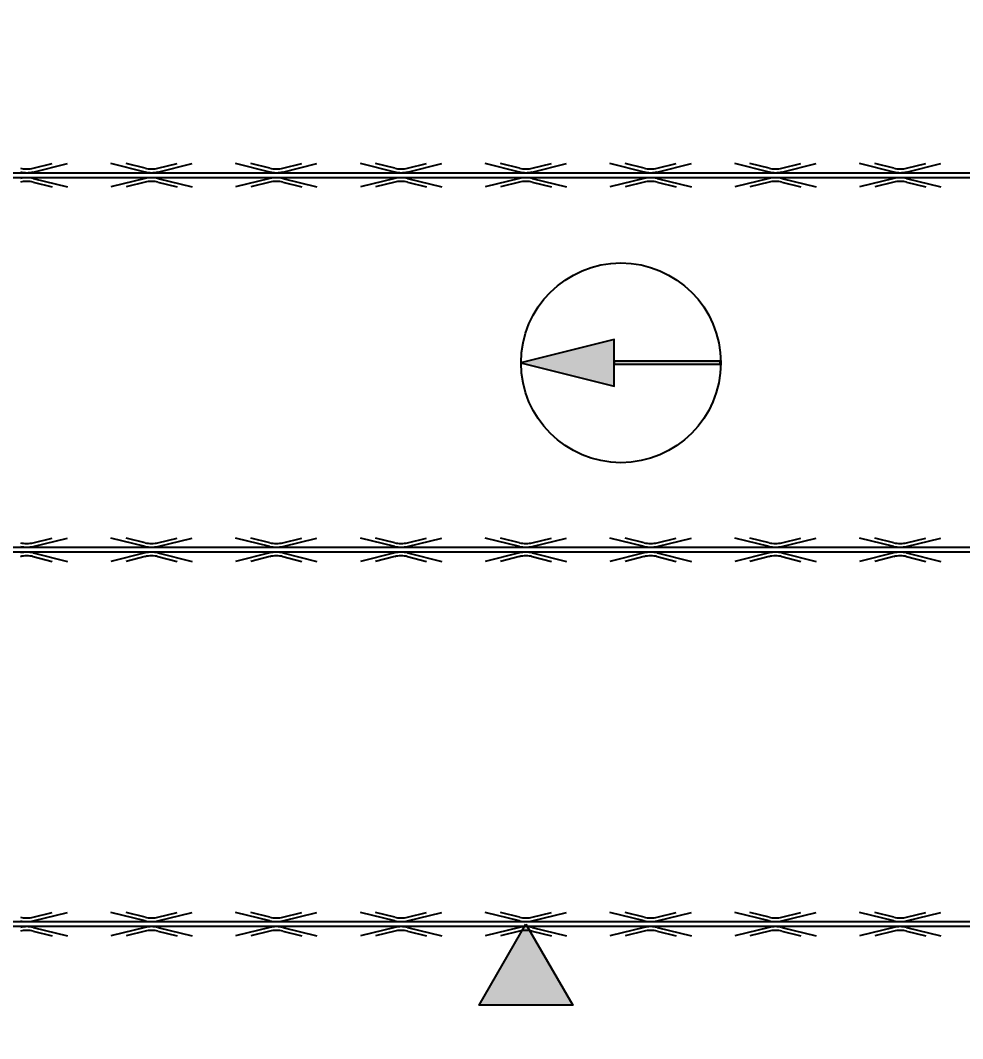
# Model space of a CAD drawing. Extents: x -524 to 129100, y -10500 to 1.
# Drawn here: x 48722 to 50233, y -3263 to -1632 of the extents above; entities that cross this region are included whole.
import ezdxf

# ---------------------------------------------------------------- set-up
doc = ezdxf.new("R2010")
doc.units = 0
doc.header["$LTSCALE"] = 250
doc.linetypes.add('BeePC_CENTER', pattern=[2, 1.25, -0.25, 0.25, -0.25])
doc.layers.get('0').update_dxf_attribs({"linetype": 'CONTINUOUS'})
doc.layers.get('Defpoints').update_dxf_attribs({"linetype": 'CONTINUOUS'})
doc.layers.add('BeePC-CCBZ', color=110, linetype='CONTINUOUS')
doc.layers.add('BeePC-GJ-Truss', color=185, linetype='CONTINUOUS')
doc.styles.add('BeePC_Dim', font='simfang.ttf', dxfattribs={"width": 0.7})
doc.dimstyles.new('BeePC_DIM_25_25', dxfattribs={"dimtxt": 75, "dimasz": 25, "dimexe": 25, "dimexo": 0, "dimgap": 25, "dimtad": 1, "dimdec": 0, "dimzin": 0, "dimdsep": 46, "dimtxsty": 'BeePC_Dim', "dimblk": 'ARCHTICK', "dimcen": 0, "dimdle": 25, "dimclrt": 7, "dimadec": 0, "dimazin": 0, "dimtfac": 1, "dimtdec": 0, "dimtix": 1, "dimtmove": 2, "dimatfit": 3, "dimfxl": 250, "dimfxlon": 1, "dimtfill": 1, "dimtolj": 1, "dimtzin": 0, "dimarcsym": 0})

# ---------------------------------------------------------------- blocks, each defined once
blk = doc.blocks.new('BeePC_HangPoint')
at = {"ltscale": 25}
h = blk.add_hatch(color=256, dxfattribs=at)
h.dxf.hatch_style = 1
h.paths.add_polyline_path([(0, 0), (-75, -129.9), (75, -129.9)])
blk.add_lwpolyline([(0, 0), (75, -129.9), (-75, -129.9)], close=True, dxfattribs=at)
blk = doc.blocks.new('板安装方向')
h = blk.add_hatch(color=256)
h.dxf.hatch_style = 1
h.paths.add_polyline_path([(-0.6, 158.1), (-38, 8.6), (36.8, 8.6)])
h = blk.add_hatch(color=256)
h.dxf.hatch_style = 1
h.paths.add_polyline_path([(1.8, -161.4), (1.8, 8.6), (-3, 8.6), (-3, -161.4)])
for points in [[(-0.6, 158.1), (-38, 8.6), (36.8, 8.6)], [(1.8, -161.4), (1.8, 8.6), (-3, 8.6), (-3, -161.4)]]:
    blk.add_lwpolyline(points, close=True)
blk.add_circle((-0.6, -2.4), 160)
blk = doc.blocks.new('_ArchTick')
at = {"color": 0, "linetype": 'ByBlock', "const_width": 0.5}
blk.add_lwpolyline([(-0.707, -0.707), (0.707, 0.707)], dxfattribs=at)
blk = doc.blocks.new('*D114')
at = {"layer": 'BeePC-CCBZ', "color": 0, "lineweight": -2, "transparency": 16777216}
for p, q in [((48532.6, -432.6), (48532.6, -207.6)), ((49532.6, -432.6), (49532.6, -207.6)), ((48507.6, -232.6), (49557.6, -232.6))]:
    blk.add_line(p, q, dxfattribs=at)
at = {"layer": 'Defpoints', "color": 0, "transparency": 16777216}
for p in [(49532.6, -232.6), (48532.6, -3079.6), (49532.6, -3079.6)]:
    blk.add_point(p, dxfattribs=at)
at = {"layer": 'BeePC-CCBZ', "color": 0, "lineweight": -2, "transparency": 16777216, "xscale": 25, "yscale": 25, "zscale": 25, "rotation": 180}
blk.add_blockref('_ArchTick', (48532.6, -232.6), dxfattribs=at)
at = {"layer": 'BeePC-CCBZ', "color": 0, "lineweight": -2, "transparency": 16777216, "xscale": 25, "yscale": 25, "zscale": 25}
blk.add_blockref('_ArchTick', (49532.6, -232.6), dxfattribs=at)
at = {"layer": 'BeePC-CCBZ', "color": 7, "linetype": 'BeePC_CENTER', "transparency": 16777216, "insert": (49032.6, -169.7), "char_height": 75, "attachment_point": 5, "style": 'BeePC_Dim', "bg_fill": 3, "box_fill_scale": 1.1, "bg_fill_color": 256, "bg_fill_true_color": 13158600, "bg_fill_transparency": 0}
blk.add_mtext('\\A1;1000', dxfattribs=at)
blk = doc.blocks.new('*D115')
at = {"layer": 'BeePC-CCBZ', "color": 0, "lineweight": -2, "transparency": 16777216}
for p, q in [((49532.6, -432.6), (49532.6, -207.6)), ((50732.6, -432.6), (50732.6, -207.6)), ((49507.6, -232.6), (50757.6, -232.6))]:
    blk.add_line(p, q, dxfattribs=at)
at = {"layer": 'Defpoints', "color": 0, "transparency": 16777216}
for p in [(50732.6, -232.6), (49532.6, -3079.6), (50732.6, -3079.6)]:
    blk.add_point(p, dxfattribs=at)
at = {"layer": 'BeePC-CCBZ', "color": 0, "lineweight": -2, "transparency": 16777216, "xscale": 25, "yscale": 25, "zscale": 25, "rotation": 180}
blk.add_blockref('_ArchTick', (49532.6, -232.6), dxfattribs=at)
at = {"layer": 'BeePC-CCBZ', "color": 0, "lineweight": -2, "transparency": 16777216, "xscale": 25, "yscale": 25, "zscale": 25}
blk.add_blockref('_ArchTick', (50732.6, -232.6), dxfattribs=at)
at = {"layer": 'BeePC-CCBZ', "color": 7, "linetype": 'BeePC_CENTER', "transparency": 16777216, "insert": (50132.6, -169.7), "char_height": 75, "attachment_point": 5, "style": 'BeePC_Dim', "bg_fill": 3, "box_fill_scale": 1.1, "bg_fill_color": 256, "bg_fill_true_color": 13158600, "bg_fill_transparency": 0}
blk.add_mtext('\\A1;1200', dxfattribs=at)
blk = doc.blocks.new('*D118')
at = {"layer": 'BeePC-CCBZ', "color": 0, "lineweight": -2, "transparency": 16777216}
for p, q in [((45872.3, -3926.6), (45872.3, -4151.6)), ((53492.8, -3926.6), (53492.8, -4151.6)), ((45847.3, -4126.6), (53517.8, -4126.6))]:
    blk.add_line(p, q, dxfattribs=at)
at = {"layer": 'Defpoints', "color": 0, "transparency": 16777216}
for p in [(45872.3, -2179.6), (53492.8, -2179.6), (53492.8, -4126.6)]:
    blk.add_point(p, dxfattribs=at)
at = {"layer": 'BeePC-CCBZ', "color": 0, "lineweight": -2, "transparency": 16777216, "xscale": 25, "yscale": 25, "zscale": 25, "rotation": 180}
blk.add_blockref('_ArchTick', (45872.3, -4126.6), dxfattribs=at)
at = {"layer": 'BeePC-CCBZ', "color": 0, "lineweight": -2, "transparency": 16777216, "xscale": 25, "yscale": 25, "zscale": 25}
blk.add_blockref('_ArchTick', (53492.8, -4126.6), dxfattribs=at)
at = {"layer": 'BeePC-CCBZ', "color": 7, "linetype": 'BeePC_CENTER', "transparency": 16777216, "insert": (49682.6, -4063.7), "char_height": 75, "attachment_point": 5, "style": 'BeePC_Dim', "bg_fill": 3, "box_fill_scale": 1.1, "bg_fill_color": 256, "bg_fill_true_color": 13158600, "bg_fill_transparency": 0}
blk.add_mtext('\\A1;7621', dxfattribs=at)
blk = doc.blocks.new('*D119')
at = {"layer": 'BeePC-CCBZ', "color": 0, "lineweight": -2, "transparency": 16777216}
for p, q in [((45410.3, -954.6), (45410.3, -3404.6)), ((45610.3, -979.6), (45385.3, -979.6)), ((45610.3, -3379.6), (45385.3, -3379.6))]:
    blk.add_line(p, q, dxfattribs=at)
at = {"layer": 'Defpoints', "color": 0, "transparency": 16777216}
for p in [(49682.6, -979.6), (45410.3, -3379.6), (49682.6, -3379.6)]:
    blk.add_point(p, dxfattribs=at)
at = {"layer": 'BeePC-CCBZ', "color": 0, "lineweight": -2, "transparency": 16777216, "xscale": 25, "yscale": 25, "zscale": 25}
for p, rotation in [((45410.3, -979.6), 90), ((45410.3, -3379.6), 270)]:
    blk.add_blockref('_ArchTick', p, dxfattribs=dict(at, rotation=rotation))
at = {"layer": 'BeePC-CCBZ', "color": 7, "linetype": 'BeePC_CENTER', "transparency": 16777216, "insert": (45347.4, -2179.6), "char_height": 75, "attachment_point": 5, "rotation": 90, "style": 'BeePC_Dim', "bg_fill": 3, "box_fill_scale": 1.1, "bg_fill_color": 256, "bg_fill_true_color": 13158600, "bg_fill_transparency": 0}
blk.add_mtext('\\A1;2400', dxfattribs=at)
blk = doc.blocks.new('*D121')
at = {"layer": 'BeePC-CCBZ', "color": 0, "lineweight": -2, "transparency": 16777216}
for p, q in [((53904.8, -1254.6), (53904.8, -3104.6)), ((53704.8, -1279.6), (53929.8, -1279.6)), ((53704.8, -3079.6), (53929.8, -3079.6))]:
    blk.add_line(p, q, dxfattribs=at)
at = {"layer": 'Defpoints', "color": 0, "transparency": 16777216}
for p in [(47332.6, -1279.6), (47332.6, -3079.6), (53904.8, -3079.6)]:
    blk.add_point(p, dxfattribs=at)
at = {"layer": 'BeePC-CCBZ', "color": 0, "lineweight": -2, "transparency": 16777216, "xscale": 25, "yscale": 25, "zscale": 25}
for p, rotation in [((53904.8, -1279.6), 90), ((53904.8, -3079.6), 270)]:
    blk.add_blockref('_ArchTick', p, dxfattribs=dict(at, rotation=rotation))
at = {"layer": 'BeePC-CCBZ', "color": 7, "linetype": 'BeePC_CENTER', "transparency": 16777216, "insert": (53841.9, -2179.6), "char_height": 75, "attachment_point": 5, "rotation": 90, "style": 'BeePC_Dim', "bg_fill": 3, "box_fill_scale": 1.1, "bg_fill_color": 256, "bg_fill_true_color": 13158600, "bg_fill_transparency": 0}
blk.add_mtext('\\A1;1800', dxfattribs=at)
blk = doc.blocks.new('*D122')
at = {"layer": 'BeePC-CCBZ', "color": 0, "lineweight": -2, "transparency": 16777216}
for p, q in [((53904.8, -3054.6), (53904.8, -3404.6)), ((53704.8, -3079.6), (53929.8, -3079.6)), ((53704.8, -3379.6), (53929.8, -3379.6))]:
    blk.add_line(p, q, dxfattribs=at)
at = {"layer": 'Defpoints', "color": 0, "transparency": 16777216}
for p in [(47332.6, -3079.6), (49682.6, -3379.6), (53904.8, -3379.6)]:
    blk.add_point(p, dxfattribs=at)
at = {"layer": 'BeePC-CCBZ', "color": 0, "lineweight": -2, "transparency": 16777216, "xscale": 25, "yscale": 25, "zscale": 25}
for p, rotation in [((53904.8, -3079.6), 90), ((53904.8, -3379.6), 270)]:
    blk.add_blockref('_ArchTick', p, dxfattribs=dict(at, rotation=rotation))
at = {"layer": 'BeePC-CCBZ', "color": 7, "linetype": 'BeePC_CENTER', "transparency": 16777216, "insert": (53841.9, -3229.6), "char_height": 75, "attachment_point": 5, "rotation": 90, "style": 'BeePC_Dim', "bg_fill": 3, "box_fill_scale": 1.1, "bg_fill_color": 256, "bg_fill_true_color": 13158600, "bg_fill_transparency": 0}
blk.add_mtext('\\A1;300', dxfattribs=at)

msp = doc.modelspace()

# ---------------------------------------------------------------- linework, layer by layer
at = {"layer": 'BeePC-GJ-Truss'}
for points in [[(45932.6, -1875.6), (53432.6, -1875.6), (53432.6, -1883.6), (45932.6, -1883.6), (45932.6, -1875.6), (45936, -1875.5), (45939.2, -1875.1), (45942.8, -1874.5), (45997.8, -1860.9)], [(48742.8, -1874.5), (48797.8, -1860.9)], [(48742.8, -1868.5), (48773.5, -1860.9)], [(48922.4, -1874.5), (48867.4, -1860.9)], [(48922.4, -1868.5), (48891.7, -1860.9)], [(48942.8, -1874.5), (48997.8, -1860.9)], [(48942.8, -1868.5), (48973.5, -1860.9)], [(49122.4, -1874.5), (49067.4, -1860.9)], [(49122.4, -1868.5), (49091.7, -1860.9)], [(49142.8, -1874.5), (49197.8, -1860.9)], [(49142.8, -1868.5), (49173.5, -1860.9)], [(49322.4, -1874.5), (49267.4, -1860.9)], [(49322.4, -1868.5), (49291.7, -1860.9)], [(49342.8, -1874.5), (49397.8, -1860.9)], [(49342.8, -1868.5), (49373.5, -1860.9)], [(49522.4, -1874.5), (49467.4, -1860.9)], [(49522.4, -1868.5), (49491.7, -1860.9)], [(49542.8, -1874.5), (49597.8, -1860.9)], [(49542.8, -1868.5), (49573.5, -1860.9)], [(49722.4, -1874.5), (49667.4, -1860.9)], [(49722.4, -1868.5), (49691.7, -1860.9)], [(49742.8, -1874.5), (49797.8, -1860.9)], [(49742.8, -1868.5), (49773.5, -1860.9)], [(49922.4, -1874.5), (49867.4, -1860.9)], [(49922.4, -1868.5), (49891.7, -1860.9)], [(49942.8, -1874.5), (49997.8, -1860.9)], [(49942.8, -1868.5), (49973.5, -1860.9)], [(50122.4, -1874.5), (50067.4, -1860.9)], [(50122.4, -1868.5), (50091.7, -1860.9)], [(50142.8, -1874.5), (50197.8, -1860.9)], [(50142.8, -1868.5), (50173.5, -1860.9)], [(48742.8, -1884.8), (48797.8, -1898.4)], [(48742.8, -1890.8), (48773.5, -1898.4)], [(48922.4, -1884.8), (48867.4, -1898.4)], [(48922.4, -1890.8), (48891.7, -1898.4)], [(48942.8, -1884.8), (48997.8, -1898.4)], [(48942.8, -1890.8), (48973.5, -1898.4)], [(49122.4, -1884.8), (49067.4, -1898.4)], [(49122.4, -1890.8), (49091.7, -1898.4)], [(49142.8, -1884.8), (49197.8, -1898.4)], [(49142.8, -1890.8), (49173.5, -1898.4)], [(49322.4, -1884.8), (49267.4, -1898.4)], [(49322.4, -1890.8), (49291.7, -1898.4)], [(49342.8, -1884.8), (49397.8, -1898.4)], [(49342.8, -1890.8), (49373.5, -1898.4)], [(49522.4, -1884.8), (49467.4, -1898.4)], [(49522.4, -1890.8), (49491.7, -1898.4)], [(49542.8, -1884.8), (49597.8, -1898.4)], [(49542.8, -1890.8), (49573.5, -1898.4)], [(49722.4, -1884.8), (49667.4, -1898.4)], [(49722.4, -1890.8), (49691.7, -1898.4)], [(49742.8, -1884.8), (49797.8, -1898.4)], [(49742.8, -1890.8), (49773.5, -1898.4)], [(49922.4, -1884.8), (49867.4, -1898.4)], [(49922.4, -1890.8), (49891.7, -1898.4)], [(49942.8, -1884.8), (49997.8, -1898.4)], [(49942.8, -1890.8), (49973.5, -1898.4)], [(50122.4, -1884.8), (50067.4, -1898.4)], [(50122.4, -1890.8), (50091.7, -1898.4)], [(50142.8, -1884.8), (50197.8, -1898.4)], [(50142.8, -1890.8), (50173.5, -1898.4)], [(45932.6, -2475.6), (53432.6, -2475.6), (53432.6, -2483.6), (45932.6, -2483.6), (45932.6, -2475.6), (45936, -2475.5), (45939.2, -2475.1), (45942.8, -2474.5), (45997.8, -2460.9)], [(48742.8, -2474.5), (48797.8, -2460.9)], [(48742.8, -2468.5), (48773.5, -2460.9)], [(48922.4, -2474.5), (48867.4, -2460.9)], [(48922.4, -2468.5), (48891.7, -2460.9)], [(48942.8, -2474.5), (48997.8, -2460.9)], [(48942.8, -2468.5), (48973.5, -2460.9)], [(49122.4, -2474.5), (49067.4, -2460.9)], [(49122.4, -2468.5), (49091.7, -2460.9)], [(49142.8, -2474.5), (49197.8, -2460.9)], [(49142.8, -2468.5), (49173.5, -2460.9)], [(49322.4, -2474.5), (49267.4, -2460.9)], [(49322.4, -2468.5), (49291.7, -2460.9)], [(49342.8, -2474.5), (49397.8, -2460.9)], [(49342.8, -2468.5), (49373.5, -2460.9)], [(49522.4, -2474.5), (49467.4, -2460.9)], [(49522.4, -2468.5), (49491.7, -2460.9)], [(49542.8, -2474.5), (49597.8, -2460.9)], [(49542.8, -2468.5), (49573.5, -2460.9)], [(49722.4, -2474.5), (49667.4, -2460.9)], [(49722.4, -2468.5), (49691.7, -2460.9)], [(49742.8, -2474.5), (49797.8, -2460.9)], [(49742.8, -2468.5), (49773.5, -2460.9)], [(49922.4, -2474.5), (49867.4, -2460.9)], [(49922.4, -2468.5), (49891.7, -2460.9)], [(49942.8, -2474.5), (49997.8, -2460.9)], [(49942.8, -2468.5), (49973.5, -2460.9)], [(50122.4, -2474.5), (50067.4, -2460.9)], [(50122.4, -2468.5), (50091.7, -2460.9)], [(50142.8, -2474.5), (50197.8, -2460.9)], [(50142.8, -2468.5), (50173.5, -2460.9)], [(48742.8, -2484.8), (48797.8, -2498.4)], [(48742.8, -2490.8), (48773.5, -2498.4)], [(48922.4, -2484.8), (48867.4, -2498.4)], [(48922.4, -2490.8), (48891.7, -2498.4)], [(48942.8, -2484.8), (48997.8, -2498.4)], [(48942.8, -2490.8), (48973.5, -2498.4)], [(49122.4, -2484.8), (49067.4, -2498.4)], [(49122.4, -2490.8), (49091.7, -2498.4)], [(49142.8, -2484.8), (49197.8, -2498.4)], [(49142.8, -2490.8), (49173.5, -2498.4)], [(49322.4, -2484.8), (49267.4, -2498.4)], [(49322.4, -2490.8), (49291.7, -2498.4)], [(49342.8, -2484.8), (49397.8, -2498.4)], [(49342.8, -2490.8), (49373.5, -2498.4)], [(49522.4, -2484.8), (49467.4, -2498.4)], [(49522.4, -2490.8), (49491.7, -2498.4)], [(49542.8, -2484.8), (49597.8, -2498.4)], [(49542.8, -2490.8), (49573.5, -2498.4)], [(49722.4, -2484.8), (49667.4, -2498.4)], [(49722.4, -2490.8), (49691.7, -2498.4)], [(49742.8, -2484.8), (49797.8, -2498.4)], [(49742.8, -2490.8), (49773.5, -2498.4)], [(49922.4, -2484.8), (49867.4, -2498.4)], [(49922.4, -2490.8), (49891.7, -2498.4)], [(49942.8, -2484.8), (49997.8, -2498.4)], [(49942.8, -2490.8), (49973.5, -2498.4)], [(50122.4, -2484.8), (50067.4, -2498.4)], [(50122.4, -2490.8), (50091.7, -2498.4)], [(50142.8, -2484.8), (50197.8, -2498.4)], [(50142.8, -2490.8), (50173.5, -2498.4)], [(45932.6, -3075.6), (53432.6, -3075.6), (53432.6, -3083.6), (45932.6, -3083.6), (45932.6, -3075.6), (45936, -3075.5), (45939.2, -3075.1), (45942.8, -3074.5), (45997.8, -3060.9)], [(48742.8, -3074.5), (48797.8, -3060.9)], [(48742.8, -3068.5), (48773.5, -3060.9)], [(48922.4, -3074.5), (48867.4, -3060.9)], [(48922.4, -3068.5), (48891.7, -3060.9)], [(48942.8, -3074.5), (48997.8, -3060.9)], [(48942.8, -3068.5), (48973.5, -3060.9)], [(49122.4, -3074.5), (49067.4, -3060.9)], [(49122.4, -3068.5), (49091.7, -3060.9)], [(49142.8, -3074.5), (49197.8, -3060.9)], [(49142.8, -3068.5), (49173.5, -3060.9)], [(49322.4, -3074.5), (49267.4, -3060.9)], [(49322.4, -3068.5), (49291.7, -3060.9)], [(49342.8, -3074.5), (49397.8, -3060.9)], [(49342.8, -3068.5), (49373.5, -3060.9)], [(49522.4, -3074.5), (49467.4, -3060.9)], [(49522.4, -3068.5), (49491.7, -3060.9)], [(49542.8, -3074.5), (49597.8, -3060.9)], [(49542.8, -3068.5), (49573.5, -3060.9)], [(49722.4, -3074.5), (49667.4, -3060.9)], [(49722.4, -3068.5), (49691.7, -3060.9)], [(49742.8, -3074.5), (49797.8, -3060.9)], [(49742.8, -3068.5), (49773.5, -3060.9)], [(49922.4, -3074.5), (49867.4, -3060.9)], [(49922.4, -3068.5), (49891.7, -3060.9)], [(49942.8, -3074.5), (49997.8, -3060.9)], [(49942.8, -3068.5), (49973.5, -3060.9)], [(50122.4, -3074.5), (50067.4, -3060.9)], [(50122.4, -3068.5), (50091.7, -3060.9)], [(50142.8, -3074.5), (50197.8, -3060.9)], [(50142.8, -3068.5), (50173.5, -3060.9)], [(48742.8, -3084.8), (48797.8, -3098.4)], [(48742.8, -3090.8), (48773.5, -3098.4)], [(48922.4, -3084.8), (48867.4, -3098.4)], [(48922.4, -3090.8), (48891.7, -3098.4)], [(48942.8, -3084.8), (48997.8, -3098.4)], [(48942.8, -3090.8), (48973.5, -3098.4)], [(49122.4, -3084.8), (49067.4, -3098.4)], [(49122.4, -3090.8), (49091.7, -3098.4)], [(49142.8, -3084.8), (49197.8, -3098.4)], [(49142.8, -3090.8), (49173.5, -3098.4)], [(49322.4, -3084.8), (49267.4, -3098.4)], [(49322.4, -3090.8), (49291.7, -3098.4)], [(49342.8, -3084.8), (49397.8, -3098.4)], [(49342.8, -3090.8), (49373.5, -3098.4)], [(49522.4, -3084.8), (49467.4, -3098.4)], [(49522.4, -3090.8), (49491.7, -3098.4)], [(49542.8, -3084.8), (49597.8, -3098.4)], [(49542.8, -3090.8), (49573.5, -3098.4)], [(49722.4, -3084.8), (49667.4, -3098.4)], [(49722.4, -3090.8), (49691.7, -3098.4)], [(49742.8, -3084.8), (49797.8, -3098.4)], [(49742.8, -3090.8), (49773.5, -3098.4)], [(49922.4, -3084.8), (49867.4, -3098.4)], [(49922.4, -3090.8), (49891.7, -3098.4)], [(49942.8, -3084.8), (49997.8, -3098.4)], [(49942.8, -3090.8), (49973.5, -3098.4)], [(50122.4, -3084.8), (50067.4, -3098.4)], [(50122.4, -3090.8), (50091.7, -3098.4)], [(50142.8, -3084.8), (50197.8, -3098.4)], [(50142.8, -3090.8), (50173.5, -3098.4)]]:
    msp.add_lwpolyline(points, dxfattribs=at)
for centre, major_axis, start_param, end_param in [((48731.4, -1866.2), (12, 0), 3.861169, 4.813041), ((48733.8, -1870.4), (18, 0), 4.026697, 4.647513), ((48733.8, -1866.2), (12, 0), 4.611737, 5.563609), ((48731.4, -1870.4), (18, 0), 4.777265, 5.398081), ((48931.4, -1866.2), (12, 0), 3.861169, 4.813041), ((48933.8, -1870.4), (18, 0), 4.026697, 4.647513), ((48933.8, -1866.2), (12, 0), 4.611737, 5.563609), ((48931.4, -1870.4), (18, 0), 4.777265, 5.398081), ((49131.4, -1866.2), (12, 0), 3.861169, 4.813041), ((49133.8, -1870.4), (18, 0), 4.026697, 4.647513), ((49133.8, -1866.2), (12, 0), 4.611737, 5.563609), ((49131.4, -1870.4), (18, 0), 4.777265, 5.398081), ((49331.4, -1866.2), (12, 0), 3.861169, 4.813041), ((49333.8, -1870.4), (18, 0), 4.026697, 4.647513), ((49333.8, -1866.2), (12, 0), 4.611737, 5.563609), ((49331.4, -1870.4), (18, 0), 4.777265, 5.398081), ((49531.4, -1866.2), (12, 0), 3.861169, 4.813041), ((49533.8, -1870.4), (18, 0), 4.026697, 4.647513), ((49533.8, -1866.2), (12, 0), 4.611737, 5.563609), ((49531.4, -1870.4), (18, 0), 4.777265, 5.398081), ((49731.4, -1866.2), (12, 0), 3.861169, 4.813041), ((49733.8, -1870.4), (18, 0), 4.026697, 4.647513), ((49733.8, -1866.2), (12, 0), 4.611737, 5.563609), ((49731.4, -1870.4), (18, 0), 4.777265, 5.398081), ((49931.4, -1866.2), (12, 0), 3.861169, 4.813041), ((49933.8, -1870.4), (18, 0), 4.026697, 4.647513), ((49933.8, -1866.2), (12, 0), 4.611737, 5.563609), ((49931.4, -1870.4), (18, 0), 4.777265, 5.398081), ((50131.4, -1866.2), (12, 0), 3.861169, 4.813041), ((50133.8, -1870.4), (18, 0), 4.026697, 4.647513), ((50133.8, -1866.2), (12, 0), 4.611737, 5.563609), ((50131.4, -1870.4), (18, 0), 4.777265, 5.398081), ((48733.8, -1888.8), (18, 0), 1.635672, 2.256488), ((48731.4, -1893.1), (12, 0), 1.470144, 2.422017), ((48731.4, -1888.8), (18, 0), 0.885104, 1.50592), ((48733.8, -1893.1), (12, 0), 0.719576, 1.671449), ((48933.8, -1888.8), (18, 0), 1.635672, 2.256488), ((48931.4, -1893.1), (12, 0), 1.470144, 2.422017), ((48931.4, -1888.8), (18, 0), 0.885104, 1.50592), ((48933.8, -1893.1), (12, 0), 0.719576, 1.671449), ((49133.8, -1888.8), (18, 0), 1.635672, 2.256488), ((49131.4, -1893.1), (12, 0), 1.470144, 2.422017), ((49131.4, -1888.8), (18, 0), 0.885104, 1.50592), ((49133.8, -1893.1), (12, 0), 0.719576, 1.671449), ((49333.8, -1888.8), (18, 0), 1.635672, 2.256488), ((49331.4, -1893.1), (12, 0), 1.470144, 2.422017), ((49331.4, -1888.8), (18, 0), 0.885104, 1.50592), ((49333.8, -1893.1), (12, 0), 0.719576, 1.671449), ((49533.8, -1888.8), (18, 0), 1.635672, 2.256488), ((49531.4, -1893.1), (12, 0), 1.470144, 2.422017), ((49531.4, -1888.8), (18, 0), 0.885104, 1.50592), ((49533.8, -1893.1), (12, 0), 0.719576, 1.671449), ((49733.8, -1888.8), (18, 0), 1.635672, 2.256488), ((49731.4, -1893.1), (12, 0), 1.470144, 2.422017), ((49731.4, -1888.8), (18, 0), 0.885104, 1.50592), ((49733.8, -1893.1), (12, 0), 0.719576, 1.671449), ((49933.8, -1888.8), (18, 0), 1.635672, 2.256488), ((49931.4, -1893.1), (12, 0), 1.470144, 2.422017), ((49931.4, -1888.8), (18, 0), 0.885104, 1.50592), ((49933.8, -1893.1), (12, 0), 0.719576, 1.671449), ((50133.8, -1888.8), (18, 0), 1.635672, 2.256488), ((50131.4, -1893.1), (12, 0), 1.470144, 2.422017), ((50131.4, -1888.8), (18, 0), 0.885104, 1.50592), ((50133.8, -1893.1), (12, 0), 0.719576, 1.671449), ((48731.4, -2466.2), (12, 0), 3.861169, 4.813041), ((48733.8, -2470.4), (18, 0), 4.026697, 4.647513), ((48733.8, -2466.2), (12, 0), 4.611737, 5.563609), ((48731.4, -2470.4), (18, 0), 4.777265, 5.398081), ((48931.4, -2466.2), (12, 0), 3.861169, 4.813041), ((48933.8, -2470.4), (18, 0), 4.026697, 4.647513), ((48933.8, -2466.2), (12, 0), 4.611737, 5.563609), ((48931.4, -2470.4), (18, 0), 4.777265, 5.398081), ((49131.4, -2466.2), (12, 0), 3.861169, 4.813041), ((49133.8, -2470.4), (18, 0), 4.026697, 4.647513), ((49133.8, -2466.2), (12, 0), 4.611737, 5.563609), ((49131.4, -2470.4), (18, 0), 4.777265, 5.398081), ((49331.4, -2466.2), (12, 0), 3.861169, 4.813041), ((49333.8, -2470.4), (18, 0), 4.026697, 4.647513), ((49333.8, -2466.2), (12, 0), 4.611737, 5.563609), ((49331.4, -2470.4), (18, 0), 4.777265, 5.398081), ((49531.4, -2466.2), (12, 0), 3.861169, 4.813041), ((49533.8, -2470.4), (18, 0), 4.026697, 4.647513), ((49533.8, -2466.2), (12, 0), 4.611737, 5.563609), ((49531.4, -2470.4), (18, 0), 4.777265, 5.398081), ((49731.4, -2466.2), (12, 0), 3.861169, 4.813041), ((49733.8, -2470.4), (18, 0), 4.026697, 4.647513), ((49733.8, -2466.2), (12, 0), 4.611737, 5.563609), ((49731.4, -2470.4), (18, 0), 4.777265, 5.398081), ((49931.4, -2466.2), (12, 0), 3.861169, 4.813041), ((49933.8, -2470.4), (18, 0), 4.026697, 4.647513), ((49933.8, -2466.2), (12, 0), 4.611737, 5.563609), ((49931.4, -2470.4), (18, 0), 4.777265, 5.398081), ((50131.4, -2466.2), (12, 0), 3.861169, 4.813041), ((50133.8, -2470.4), (18, 0), 4.026697, 4.647513), ((50133.8, -2466.2), (12, 0), 4.611737, 5.563609), ((50131.4, -2470.4), (18, 0), 4.777265, 5.398081), ((48733.8, -2488.8), (18, 0), 1.635672, 2.256488), ((48731.4, -2493.1), (12, 0), 1.470144, 2.422017), ((48731.4, -2488.8), (18, 0), 0.885104, 1.50592), ((48733.8, -2493.1), (12, 0), 0.719576, 1.671449), ((48933.8, -2488.8), (18, 0), 1.635672, 2.256488), ((48931.4, -2493.1), (12, 0), 1.470144, 2.422017), ((48931.4, -2488.8), (18, 0), 0.885104, 1.50592), ((48933.8, -2493.1), (12, 0), 0.719576, 1.671449), ((49133.8, -2488.8), (18, 0), 1.635672, 2.256488), ((49131.4, -2493.1), (12, 0), 1.470144, 2.422017), ((49131.4, -2488.8), (18, 0), 0.885104, 1.50592), ((49133.8, -2493.1), (12, 0), 0.719576, 1.671449), ((49333.8, -2488.8), (18, 0), 1.635672, 2.256488), ((49331.4, -2493.1), (12, 0), 1.470144, 2.422017), ((49331.4, -2488.8), (18, 0), 0.885104, 1.50592), ((49333.8, -2493.1), (12, 0), 0.719576, 1.671449), ((49533.8, -2488.8), (18, 0), 1.635672, 2.256488), ((49531.4, -2493.1), (12, 0), 1.470144, 2.422017), ((49531.4, -2488.8), (18, 0), 0.885104, 1.50592), ((49533.8, -2493.1), (12, 0), 0.719576, 1.671449), ((49733.8, -2488.8), (18, 0), 1.635672, 2.256488), ((49731.4, -2493.1), (12, 0), 1.470144, 2.422017), ((49731.4, -2488.8), (18, 0), 0.885104, 1.50592), ((49733.8, -2493.1), (12, 0), 0.719576, 1.671449), ((49933.8, -2488.8), (18, 0), 1.635672, 2.256488), ((49931.4, -2493.1), (12, 0), 1.470144, 2.422017), ((49931.4, -2488.8), (18, 0), 0.885104, 1.50592), ((49933.8, -2493.1), (12, 0), 0.719576, 1.671449), ((50133.8, -2488.8), (18, 0), 1.635672, 2.256488), ((50131.4, -2493.1), (12, 0), 1.470144, 2.422017), ((50131.4, -2488.8), (18, 0), 0.885104, 1.50592), ((50133.8, -2493.1), (12, 0), 0.719576, 1.671449), ((48731.4, -3066.2), (12, 0), 3.861169, 4.813041), ((48733.8, -3070.4), (18, 0), 4.026697, 4.647513), ((48733.8, -3066.2), (12, 0), 4.611737, 5.563609), ((48731.4, -3070.4), (18, 0), 4.777265, 5.398081), ((48931.4, -3066.2), (12, 0), 3.861169, 4.813041), ((48933.8, -3070.4), (18, 0), 4.026697, 4.647513), ((48933.8, -3066.2), (12, 0), 4.611737, 5.563609), ((48931.4, -3070.4), (18, 0), 4.777265, 5.398081), ((49131.4, -3066.2), (12, 0), 3.861169, 4.813041), ((49133.8, -3070.4), (18, 0), 4.026697, 4.647513), ((49133.8, -3066.2), (12, 0), 4.611737, 5.563609), ((49131.4, -3070.4), (18, 0), 4.777265, 5.398081), ((49331.4, -3066.2), (12, 0), 3.861169, 4.813041), ((49333.8, -3070.4), (18, 0), 4.026697, 4.647513), ((49333.8, -3066.2), (12, 0), 4.611737, 5.563609), ((49331.4, -3070.4), (18, 0), 4.777265, 5.398081), ((49531.4, -3066.2), (12, 0), 3.861169, 4.813041), ((49533.8, -3070.4), (18, 0), 4.026697, 4.647513), ((49533.8, -3066.2), (12, 0), 4.611737, 5.563609), ((49531.4, -3070.4), (18, 0), 4.777265, 5.398081), ((49731.4, -3066.2), (12, 0), 3.861169, 4.813041), ((49733.8, -3070.4), (18, 0), 4.026697, 4.647513), ((49733.8, -3066.2), (12, 0), 4.611737, 5.563609), ((49731.4, -3070.4), (18, 0), 4.777265, 5.398081), ((49931.4, -3066.2), (12, 0), 3.861169, 4.813041), ((49933.8, -3070.4), (18, 0), 4.026697, 4.647513), ((49933.8, -3066.2), (12, 0), 4.611737, 5.563609), ((49931.4, -3070.4), (18, 0), 4.777265, 5.398081), ((50131.4, -3066.2), (12, 0), 3.861169, 4.813041), ((50133.8, -3070.4), (18, 0), 4.026697, 4.647513), ((50133.8, -3066.2), (12, 0), 4.611737, 5.563609), ((50131.4, -3070.4), (18, 0), 4.777265, 5.398081), ((48733.8, -3088.8), (18, 0), 1.635672, 2.256488), ((48731.4, -3093.1), (12, 0), 1.470144, 2.422017), ((48731.4, -3088.8), (18, 0), 0.885104, 1.50592), ((48733.8, -3093.1), (12, 0), 0.719576, 1.671449), ((48933.8, -3088.8), (18, 0), 1.635672, 2.256488), ((48931.4, -3093.1), (12, 0), 1.470144, 2.422017), ((48931.4, -3088.8), (18, 0), 0.885104, 1.50592), ((48933.8, -3093.1), (12, 0), 0.719576, 1.671449), ((49133.8, -3088.8), (18, 0), 1.635672, 2.256488), ((49131.4, -3093.1), (12, 0), 1.470144, 2.422017), ((49131.4, -3088.8), (18, 0), 0.885104, 1.50592), ((49133.8, -3093.1), (12, 0), 0.719576, 1.671449), ((49333.8, -3088.8), (18, 0), 1.635672, 2.256488), ((49331.4, -3093.1), (12, 0), 1.470144, 2.422017), ((49331.4, -3088.8), (18, 0), 0.885104, 1.50592), ((49333.8, -3093.1), (12, 0), 0.719576, 1.671449), ((49533.8, -3088.8), (18, 0), 1.635672, 2.256488), ((49531.4, -3093.1), (12, 0), 1.470144, 2.422017), ((49531.4, -3088.8), (18, 0), 0.885104, 1.50592), ((49533.8, -3093.1), (12, 0), 0.719576, 1.671449), ((49733.8, -3088.8), (18, 0), 1.635672, 2.256488), ((49731.4, -3093.1), (12, 0), 1.470144, 2.422017), ((49731.4, -3088.8), (18, 0), 0.885104, 1.50592), ((49733.8, -3093.1), (12, 0), 0.719576, 1.671449), ((49933.8, -3088.8), (18, 0), 1.635672, 2.256488), ((49931.4, -3093.1), (12, 0), 1.470144, 2.422017), ((49931.4, -3088.8), (18, 0), 0.885104, 1.50592), ((49933.8, -3093.1), (12, 0), 0.719576, 1.671449), ((50133.8, -3088.8), (18, 0), 1.635672, 2.256488), ((50131.4, -3093.1), (12, 0), 1.470144, 2.422017), ((50131.4, -3088.8), (18, 0), 0.885104, 1.50592), ((50133.8, -3093.1), (12, 0), 0.719576, 1.671449)]:
    msp.add_ellipse(centre, major_axis=major_axis, ratio=0.288551, start_param=start_param, end_param=end_param, dxfattribs=at)

# ---------------------------------------------------------------- block references
at = {"rotation": 90}
msp.add_blockref('板安装方向', (49682.6, -2179.6), dxfattribs=at)
msp.add_blockref('BeePC_HangPoint', (49532.6, -3079.6))

# ---------------------------------------------------------------- next in the draw order: dimensions: what is measured, and where the dimension line sits
at = {"layer": 'BeePC-CCBZ'}
dim = msp.add_linear_dim(base=(49532.6, -232.6), p1=(48532.6, -3079.6), p2=(49532.6, -3079.6), angle=0, dimstyle='BeePC_DIM_25_25', override={"dimfxl": 200}, dxfattribs=at)
dim.commit()
dim.dimension.update_dxf_attribs({"geometry": '*D114', "text_midpoint": (49032.6, -169.7)})

# ---------------------------------------------------------------- next in the draw order: dimensions: what is measured, and where the dimension line sits
dim = msp.add_linear_dim(base=(50732.6, -232.6), p1=(49532.6, -3079.6), p2=(50732.6, -3079.6), angle=0, dimstyle='BeePC_DIM_25_25', override={"dimfxl": 200}, dxfattribs=at)
dim.commit()
dim.dimension.update_dxf_attribs({"geometry": '*D115', "text_midpoint": (50132.6, -169.7)})

# ---------------------------------------------------------------- next in the draw order: dimensions: what is measured, and where the dimension line sits
dim = msp.add_linear_dim(base=(53492.8486193, -4126.6183432), p1=(45872.3486193, -2179.6183432), p2=(53492.8486193, -2179.6183432), angle=0, dimstyle='BeePC_DIM_25_25', override={"dimfxl": 200}, dxfattribs=at)
dim.commit()
dim.dimension.update_dxf_attribs({"geometry": '*D118', "text_midpoint": (49682.5986193, -4063.7054303)})

# ---------------------------------------------------------------- next in the draw order: dimensions: what is measured, and where the dimension line sits
dim = msp.add_linear_dim(base=(45410.3, -3379.6), p1=(49682.6, -979.6), p2=(49682.6, -3379.6), angle=90, dimstyle='BeePC_DIM_25_25', override={"dimfxl": 200}, dxfattribs=at)
dim.commit()
dim.dimension.update_dxf_attribs({"geometry": '*D119', "text_midpoint": (45347.4, -2179.6)})

# ---------------------------------------------------------------- next in the draw order: dimensions: what is measured, and where the dimension line sits
dim = msp.add_linear_dim(base=(53904.8, -3079.6), p1=(47332.6, -1279.6), p2=(47332.6, -3079.6), angle=90, dimstyle='BeePC_DIM_25_25', override={"dimfxl": 200}, dxfattribs=at)
dim.commit()
dim.dimension.update_dxf_attribs({"geometry": '*D121', "text_midpoint": (53841.9, -2179.6)})

# ---------------------------------------------------------------- next in the draw order: dimensions: what is measured, and where the dimension line sits
dim = msp.add_linear_dim(base=(53904.8, -3379.6), p1=(47332.6, -3079.6), p2=(49682.6, -3379.6), angle=90, dimstyle='BeePC_DIM_25_25', override={"dimfxl": 200}, dxfattribs=at)
dim.commit()
dim.dimension.update_dxf_attribs({"geometry": '*D122', "text_midpoint": (53841.9, -3229.6)})

doc.saveas('drawing.dxf')
